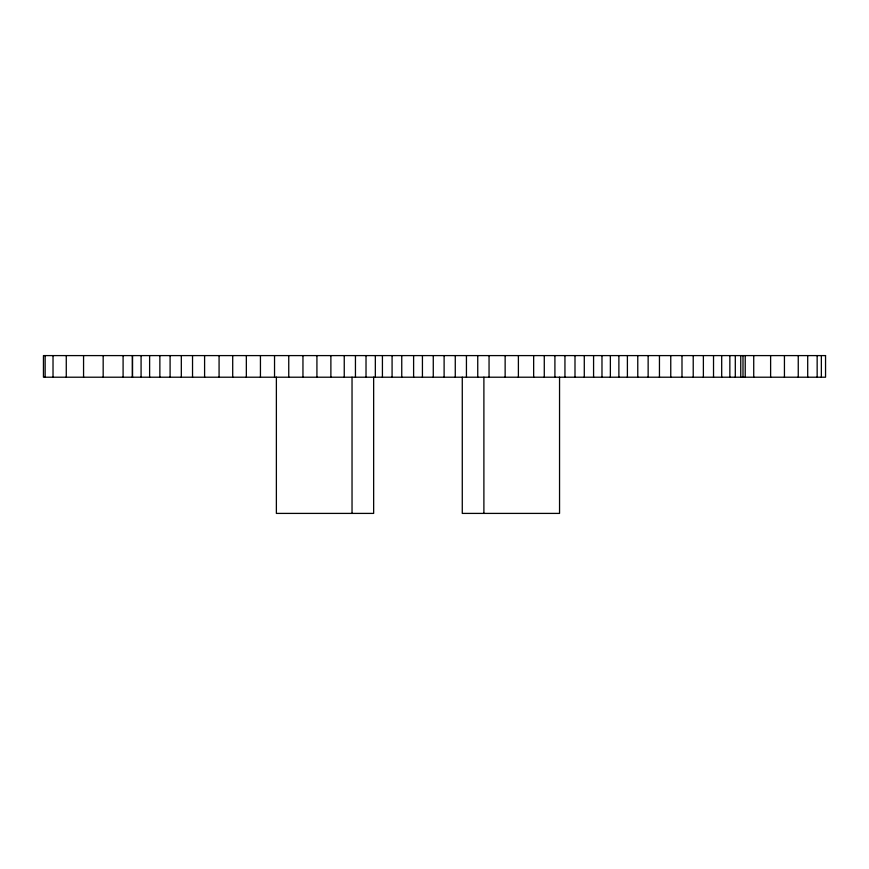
<?xml version="1.0" encoding="UTF-8"?>
<svg xmlns="http://www.w3.org/2000/svg" width="869" height="869" viewBox="0 0 869 869"><rect width="100%" height="100%" fill="white"/><g stroke="black" fill="none" stroke-linecap="round" stroke-linejoin="round"><path stroke-width="1.3" d="M181.317 377.211L181.317 355.595M821.357 355.595L821.357 377.211M817.153 355.595L817.153 377.211M807.703 355.595L807.703 377.211M798.253 355.595L798.253 377.211M784.435 355.595L784.435 377.211M770.618 355.595L770.618 377.211M753.727 355.595L753.727 377.211M745.233 355.595L745.233 377.211M742.995 355.595L742.995 377.211M740.746 355.595L740.746 377.211M735.304 355.595L735.304 377.211M729.851 355.595L729.851 377.211M721.694 355.595L721.694 377.211M713.525 355.595L713.525 377.211M703.379 355.595L703.379 377.211M693.223 355.595L693.223 377.211M681.991 355.595L681.991 377.211M670.759 355.595L670.759 377.211M659.452 355.595L659.452 377.211M648.144 355.595L648.144 377.211M637.77 355.595L637.77 377.211M627.396 355.595L627.396 377.211M618.88 355.595L618.88 377.211M610.364 355.595L610.364 377.211M601.978 355.595L601.978 377.211M593.581 355.595L593.581 377.211M584.283 355.595L584.283 377.211M574.996 355.595L574.996 377.211M564.948 355.595L564.948 377.211M559.549 377.179L559.549 513.405L462.275 513.405L462.275 377.179M554.911 355.595L554.911 377.211M544.276 355.595L544.276 377.211M533.653 355.595L533.653 377.211M518.391 355.595L518.391 377.211M505.139 355.595L505.139 377.211M489.051 355.595L489.051 377.211M483.892 377.179L483.892 513.405M477.744 355.595L477.744 377.211M466.436 355.595L466.436 377.211M455.269 355.595L455.269 377.211M444.113 355.595L444.113 377.211M433.273 355.595L433.273 377.211M422.432 355.595L422.432 377.211M413.611 355.595L413.611 377.211M401.75 355.595L401.75 377.211M392.082 355.595L392.082 377.211M382.425 355.595L382.425 377.211M375.332 355.595L375.332 377.211M373.648 377.179L373.648 513.405L276.375 513.405L276.375 377.179M366.023 355.595L366.023 377.211M355.443 355.595L355.443 377.211M352.032 377.179L352.032 513.405M344.243 355.595L344.243 377.211M330.883 355.595L330.883 377.211M316.924 355.595L316.924 377.211M302.955 355.595L302.955 377.211M288.747 355.595L288.747 377.211M274.539 355.595L274.539 377.211M260.439 355.595L260.439 377.211M246.34 355.595L246.34 377.211M232.707 355.595L232.707 377.211M219.075 355.595L219.075 377.211M204.595 355.595L204.595 377.211M192.538 355.595L192.538 377.211M170.096 355.595L170.096 377.211M159.863 355.595L159.863 377.211M149.62 355.595L149.62 377.211M141.082 355.595L141.082 377.211M132.544 355.595L132.544 377.211M132.36 355.595L132.36 377.211M123.094 355.595L123.094 377.211M103.172 355.595L103.172 377.211M83.565 355.595L83.565 377.211M66.272 355.595L66.272 377.211M53.02 355.595L53.02 377.211M45.145 355.595L45.145 377.211M825.55 355.595L43.45 355.595L43.45 377.211L825.55 377.211L825.55 355.595"/></g></svg>
